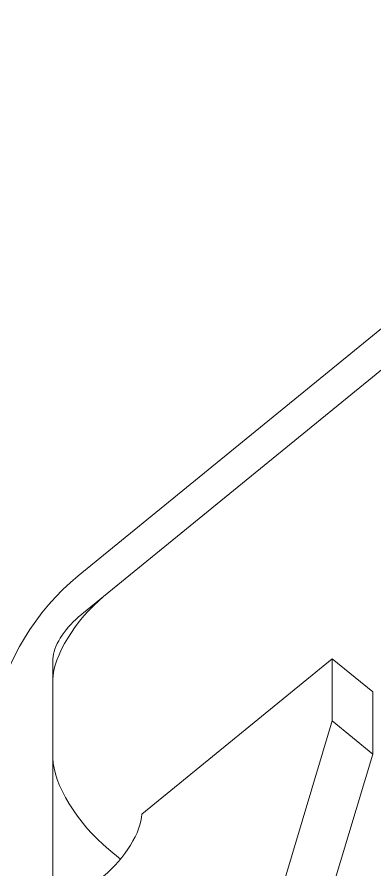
# Model space of a CAD drawing. Header units: millimetres. Extents: x 36 to 2484, y 36 to 1746.
# Drawn here: x 426 to 475.8, y 834.3 to 953.1 of the extents above; entities that cross this region are included whole.
import ezdxf

# ---------------------------------------------------------------- set-up
doc = ezdxf.new("R2010")
doc.units = ezdxf.units.MM
doc.header["$LTSCALE"] = 6
doc.layers.add('굵은실선_A3', color=7, linetype='Continuous', lineweight=18)

msp = doc.modelspace()

# ---------------------------------------------------------------- linework, layer by layer
at = {"layer": '굵은실선_A3'}
for p, q in [((572.421, 987.85), (434.535, 875.267)), ((434.535, 869.493), (572.421, 982.076)), ((438.071, 872.38), (572.421, 982.076)), ((431, 765.57), (431, 863.72)), ((469.891, 863.72), (443.374, 842.069)), ((469.891, 855.059), (469.891, 863.72)), ((469.891, 863.72), (475.548, 859.101)), ((431, 849.863), (431, 860.833)), ((475.548, 859.101), (475.548, 850.441)), ((449.471, 787.022), (469.891, 855.059)), ((475.548, 850.441), (469.891, 855.059)), ((475.548, 850.441), (455.128, 782.403)), ((440.421, 835.82), (438.778, 837.162))]:
    msp.add_line(p, q, dxfattribs=at)
for centre, major_axis, start_param, end_param in [((434.535, 866.606), (-9.487, -11.619), 4.2487414, 5.8195377), ((438.071, 866.606), (6.325, 7.746), 1.1071487, 2.677945), ((434.535, 866.606), (3.162, 3.873), 1.1071487, 2.677945), ((508.781, 814.646), (32.538, 39.851), 5.811506, 9.8964572), ((438.778, 843.512), (6.957, -8.521), 3.6052403, 5.1760366), ((438.071, 837.783), (-4.743, -5.809), 1.1071487, 2.6676766)]:
    msp.add_ellipse(centre, major_axis=major_axis, ratio=0.4082483, start_param=start_param, end_param=end_param, dxfattribs=at)
for major_axis in [(37.315, 45.701), (33.204, 40.666)]:
    msp.add_ellipse((508.074, 815.222), major_axis=major_axis, ratio=0.4082483, dxfattribs=at)
msp.add_open_spline([(463.376, 756.779), (461.219, 759.324), (459.843, 762.485), (458.26, 770.327), (458.42, 775.231), (460.456, 786.288), (462.5, 792.525), (468.18, 805.304), (471.775, 811.827), (480.115, 824.603), (484.841, 830.855), (494.985, 842.549), (500.397, 847.99), (511.439, 857.573), (517.066, 861.704), (528.127, 868.261), (533.548, 870.658), (543.851, 873.259), (548.794, 873.459), (554.32, 871.711), (555.387, 871.26), (556.397, 870.706)], degree=3, knots=[5.8949563, 5.8949563, 5.8949563, 5.8949563, 6.1426236, 6.1426236, 6.4583437, 6.4583437, 6.8009745, 6.8009745, 7.1344576, 7.1344576, 7.4632375, 7.4632375, 7.7911614, 7.7911614, 8.1214048, 8.1214048, 8.4584841, 8.4584841, 8.8002062, 8.8002062, 8.8857118, 8.8857118, 8.8857118, 8.8857118], dxfattribs=at)

doc.saveas('drawing.dxf')
